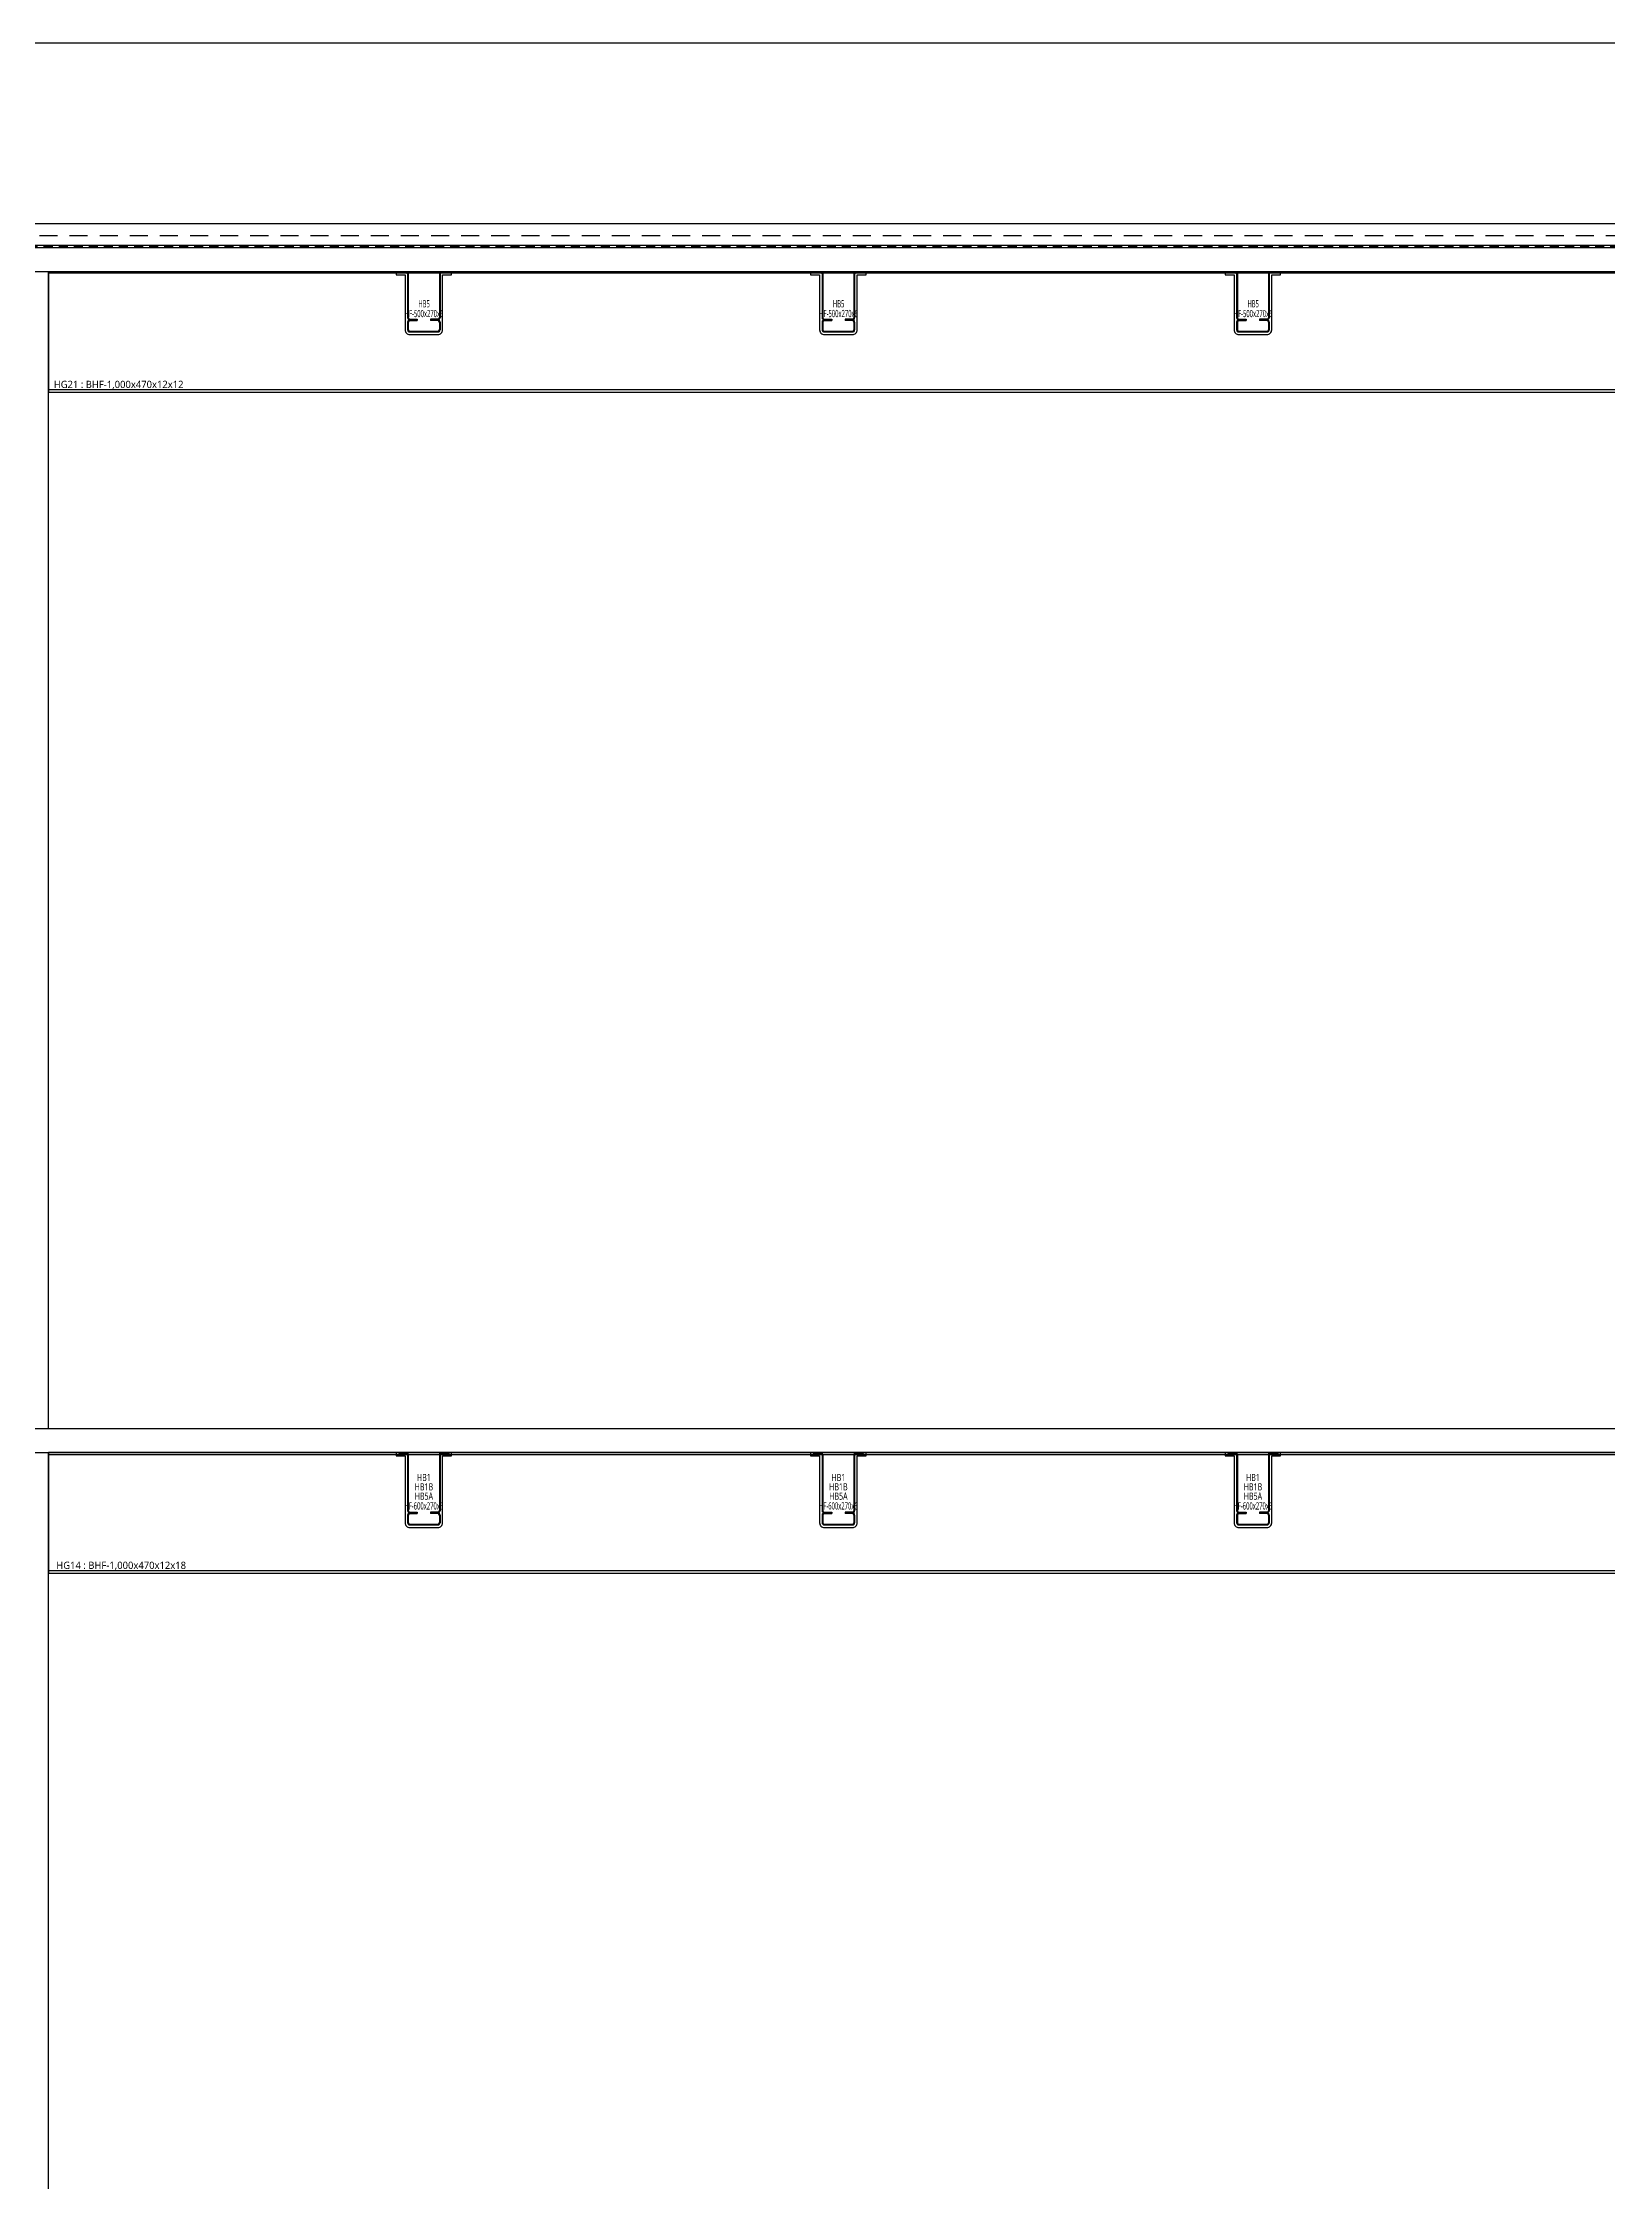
# Model space of a CAD drawing. Header units: millimetres. Extents: x 35054840 to 35483341, y -1288013 to -991013.
# Drawn here: x 35293514 to 35306497, y -1193539 to -1175793 of the extents above; entities that cross this region are included whole.
import ezdxf
from ezdxf.enums import TextEntityAlignment as Align

# ---------------------------------------------------------------- set-up
doc = ezdxf.new("R2010")
doc.units = ezdxf.units.MM
doc.header["$LTSCALE"] = 1000
doc.header["$MEASUREMENT"] = 0
doc.header["$PDSIZE"] = -10
doc.linetypes.add('HID', pattern=[2.5, 1.5, -1])
doc.linetypes.add('HIDDEN', pattern=[2, 1, -1])
doc.layers.get('0').update_dxf_attribs({"linetype": 'CONTINUOUS'})
doc.layers.get('Defpoints').update_dxf_attribs({"color": 161, "linetype": 'CONTINUOUS'})
for name, color, linetype in [('cen', 1, 'CONTINUOUS'), ('con', 2, 'CONTINUOUS'), ('ELE-8', 8, 'CONTINUOUS'), ('ELE5', 254, 'CONTINUOUS'), ('ELE6', 8, 'CONTINUOUS'), ('FIN(내화피복)', 8, 'CONTINUOUS'), ('FIN(아스콘)', 3, 'CONTINUOUS'), ('HF', 3, 'CONTINUOUS'), ('S-SBEAM-HF', 4, 'CONTINUOUS'), ('wire-meshes', 1, 'CONTINUOUS'), ('방수', 8, 'HIDDEN')]:
    doc.layers.add(name, color=color, linetype=linetype)
doc.styles.add('TE', font='malgun_0.ttf')

# ---------------------------------------------------------------- blocks, each defined once
blk = doc.blocks.new('sdfsgdfdfg')
at = {"layer": 'cen', "ltscale": 5}
for p, q in [((34536435, -250709), (34739302, -250709)), ((34536435, -260709), (34739302, -260709))]:
    blk.add_line(p, q, dxfattribs=at)
blk = doc.blocks.new('종단면도_지붕')
at = {"ltscale": 0.1}
h = blk.add_hatch(dxfattribs=at)
h.set_pattern_fill('ANSI31', color=256)
h.set_pattern_definition([(45, (0, 0), (-0.0883883476483, 0.0883883476483), [])])
edge = h.paths.add_edge_path()
edge.add_line((34423660, -251809), (34442535, -251809))
edge.add_line((34442535, -251908), (34442535, -251809))
edge.add_line((34442535, -251908), (34442935, -251908))
edge.add_line((34442935, -251908), (34442935, -251809))
edge.add_line((34442935, -251809), (34528395, -251809))
at = {"layer": 'con', "ltscale": 0.1}
for points in [[(34528735, -251039), (34528735, -250309), (34528935, -250309), (34528935, -253009), (34528635, -253009), (34528635, -252209), (34422985, -252209), (34422985, -250359), (34423185, -250359), (34423185, -251039)], [(34423185, -251167), (34423185, -252009), (34528735, -252009), (34528735, -251167)]]:
    blk.add_lwpolyline(points, dxfattribs=at)
at = {"layer": 'ELE-8', "ltscale": 0.1}
for points in [[(34423206, -250309), (34528735, -250309)], [(34423225, -251989), (34528695, -251989)]]:
    blk.add_lwpolyline(points, dxfattribs=at)
at = {"layer": 'FIN(아스콘)'}
blk.add_lwpolyline([(34423205, -251809), (34442535, -251809), (34442535, -251908), (34442935, -251908), (34442935, -251809), (34528395, -251809), (34528395, -251909), (34528595, -251909), (34528595, -251809), (34528715, -251809)], dxfattribs=at)
at = {"layer": 'wire-meshes', "linetype": 'HID', "ltscale": 0.1}
blk.add_lwpolyline([(34442935, -251909), (34528395, -251909)], dxfattribs=at)
at = {"layer": '방수', "linetype": 'HID', "ltscale": 0.05}
blk.add_lwpolyline([(34423195, -251974), (34423220, -251999), (34528700, -251999), (34528725, -251974), (34528725, -251173)], dxfattribs=at)
blk = doc.blocks.new('종단면도_4~5층')
at = {"layer": 'con', "ltscale": 0.1}
for points in [[(34812036, -1196693), (34812036, -1197493), (34890561, -1197493), (34890561, -1198743), (34917686, -1198743)], [(34812336, -1196693), (34812336, -1197293), (34890486, -1197293)]]:
    blk.add_lwpolyline(points, dxfattribs=at)
blk = doc.blocks.new('*U181')
at = {"layer": 'ELE6', "ltscale": 0.1}
for p, q in [((16275, -12), (0, -12)), ((16275, -980), (0, -980))]:
    blk.add_line(p, q, dxfattribs=at)
blk.add_lwpolyline([(0, -1000), (16275, -1000), (16275, 0), (0, 0)], close=True, dxfattribs=at)
at = {"layer": 'Defpoints', "style": 'TE'}
blk.add_text('HG21 : BHF-1,000x470x12x12', height=60, dxfattribs=at).set_placement((582, -935), align=Align.MIDDLE_CENTER)
blk = doc.blocks.new('*U191')
at = {"layer": 'ELE6', "ltscale": 0.1}
for p, q in [((16275, -18), (0, -18)), ((16275, -980), (0, -980))]:
    blk.add_line(p, q, dxfattribs=at)
blk.add_lwpolyline([(0, -1000), (16275, -1000), (16275, 0), (0, 0)], close=True, dxfattribs=at)
at = {"layer": 'Defpoints', "style": 'TE'}
blk.add_text('HG14 : BHF-1,000x470x12x18', height=60, dxfattribs=at).set_placement((603, -935), align=Align.MIDDLE_CENTER)
blk = doc.blocks.new('HF')
at = {"layer": 'Defpoints'}
blk.add_point((0, 0), dxfattribs=at)
at = {"layer": 'HF', "color": 0, "linetype": 'ByBlock'}
for p, q in [((-209, 0), (-147, 0)), ((-209, 0), (-209, -6)), ((209, 0), (147, 0)), ((209, 0), (209, -6)), ((-209, -6), (-147, -6)), ((-135, -18), (-135, -482)), ((-129, -18), (-129, -482)), ((129, -18), (129, -482)), ((135, -18), (135, -482)), ((209, -6), (147, -6)), ((-135, -518), (-135, -582)), ((-129, -518), (-129, -582)), ((-117, -494), (-55, -494)), ((-117, -500), (-55, -500)), ((-117, -506), (-55, -506)), ((-55, -494), (-55, -500)), ((-55, -500), (-55, -506)), ((117, -494), (55, -494)), ((55, -494), (55, -500)), ((117, -500), (55, -500)), ((55, -500), (55, -506)), ((117, -506), (55, -506)), ((129, -518), (129, -582)), ((135, -518), (135, -582)), ((-117, -594), (117, -594)), ((-117, -600), (117, -600))]:
    blk.add_line(p, q, dxfattribs=at)
for centre, radius, start, end in [((-147, -18), 18, 0, 90), ((-147, -18), 12, 0, 90), ((147, -18), 18, 90, 180), ((147, -18), 12, 90, 180), ((-117, -482), 18, 180, 270), ((-117, -518), 18, 90, 180), ((-117, -482), 12, 180, 270), ((-117, -518), 12, 90, 180), ((117, -482), 12, 270, 360), ((117, -482), 18, 270, 360), ((117, -518), 18, 0, 90), ((117, -518), 12, 0, 90), ((-117, -582), 18, 180, 270), ((-117, -582), 12, 180, 270), ((117, -582), 12, 270, 360), ((117, -582), 18, 270, 360)]:
    blk.add_arc(centre, radius, start, end, dxfattribs=at)
blk = doc.blocks.new('HB1')
at = {"layer": 'S-SBEAM-HF'}
blk.add_blockref('HF', (0, 0), dxfattribs=at)
at = {"layer": 'Defpoints', "style": 'TE'}
for s, width, p in [('HB1', 0.7, (0, -206)), ('HB1B', 0.7, (0, -284)), ('HB5A', 0.7, (0, -361)), ('HF-600x270x6', 0.5, (0, -442))]:
    blk.add_text(s, height=60, dxfattribs=dict(at, width=width)).set_placement(p, align=Align.MIDDLE_CENTER)
blk = doc.blocks.new('*U58')
at = {"layer": 'Defpoints'}
blk.add_point((0, 0), dxfattribs=at)
at = {"layer": 'HF', "color": 0, "linetype": 'ByBlock'}
for p, q in [((-209, 0), (-147, 0)), ((-209, 0), (-209, -6)), ((209, 0), (147, 0)), ((209, 0), (209, -6)), ((-209, -6), (-147, -6)), ((-135, -18), (-135, -382)), ((-129, -18), (-129, -382)), ((129, -18), (129, -382)), ((135, -18), (135, -382)), ((209, -6), (147, -6)), ((-135, -418), (-135, -482)), ((-129, -418), (-129, -482)), ((-117, -394), (-55, -394)), ((-117, -400), (-55, -400)), ((-117, -406), (-55, -406)), ((-117, -494), (117, -494)), ((-117, -500), (117, -500)), ((-55, -394), (-55, -400)), ((-55, -400), (-55, -406)), ((117, -394), (55, -394)), ((55, -394), (55, -400)), ((117, -400), (55, -400)), ((55, -400), (55, -406)), ((117, -406), (55, -406)), ((129, -418), (129, -482)), ((135, -418), (135, -482))]:
    blk.add_line(p, q, dxfattribs=at)
for centre, radius, start, end in [((-147, -18), 18, 0, 90), ((-147, -18), 12, 0, 90), ((147, -18), 18, 90, 180), ((147, -18), 12, 90, 180), ((-117, -382), 18, 180, 270), ((-117, -418), 18, 90, 180), ((-117, -482), 18, 180, 270), ((-117, -382), 12, 180, 270), ((-117, -418), 12, 90, 180), ((-117, -482), 12, 180, 270), ((117, -382), 12, 270, 360), ((117, -382), 18, 270, 360), ((117, -418), 18, 0, 90), ((117, -418), 12, 0, 90), ((117, -482), 12, 270, 360), ((117, -482), 18, 270, 360)]:
    blk.add_arc(centre, radius, start, end, dxfattribs=at)
blk = doc.blocks.new('HB5')
at = {"layer": 'S-SBEAM-HF'}
blk.add_blockref('*U58', (0, 0), dxfattribs=at)
at = {"layer": 'Defpoints', "style": 'TE', "width": 0.5}
for s, p in [('HF-500x270x6', (2, -347)), ('HB5', (2, -266))]:
    blk.add_text(s, height=60, dxfattribs=at).set_placement(p, align=Align.MIDDLE_CENTER)

msp = doc.modelspace()

# ---------------------------------------------------------------- linework, layer by layer
at = {"layer": 'ELE5', "ltscale": 0.1, "elevation": 1}
for points in [[(35293561.3, -1187293), (35293561.3, -1177693)], [(35293561.3, -1197293), (35293561.3, -1187493)]]:
    msp.add_lwpolyline(points, dxfattribs=at)
at = {"layer": 'FIN(내화피복)', "ltscale": 10000, "elevation": 1}
for points in [[(35296446.3, -1177693), (35296446.3, -1177720), (35296520.3, -1177720), (35296520.3, -1178175, 0.4142136), (35296559.3, -1178214), (35296793.3, -1178214, 0.4142136), (35296832.3, -1178175), (35296832.3, -1177720), (35296906.3, -1177720), (35296906.3, -1177693)], [(35299886.3, -1177693), (35299886.3, -1177720), (35299960.3, -1177720), (35299960.3, -1178175, 0.4142136), (35299999.3, -1178214), (35300233.3, -1178214, 0.4142136), (35300272.3, -1178175), (35300272.3, -1177720), (35300346.3, -1177720), (35300346.3, -1177693)], [(35303326.3, -1177693), (35303326.3, -1177720), (35303400.3, -1177720), (35303400.3, -1178175, 0.4142136), (35303439.3, -1178214), (35303673.3, -1178214, 0.4142136), (35303712.3, -1178175), (35303712.3, -1177720), (35303786.3, -1177720), (35303786.3, -1177693)], [(35296446.3, -1187493), (35296446.3, -1187520), (35296520.3, -1187520), (35296520.3, -1188075, 0.4142136), (35296559.3, -1188114), (35296793.3, -1188114, 0.4142136), (35296832.3, -1188075), (35296832.3, -1187520), (35296906.3, -1187520), (35296906.3, -1187493)], [(35299886.3, -1187493), (35299886.3, -1187520), (35299960.3, -1187520), (35299960.3, -1188075, 0.4142136), (35299999.3, -1188114), (35300233.3, -1188114, 0.4142136), (35300272.3, -1188075), (35300272.3, -1187520), (35300346.3, -1187520), (35300346.3, -1187493)], [(35303326.3, -1187493), (35303326.3, -1187520), (35303400.3, -1187520), (35303400.3, -1188075, 0.4142136), (35303439.3, -1188114), (35303673.3, -1188114, 0.4142136), (35303712.3, -1188075), (35303712.3, -1187520), (35303786.3, -1187520), (35303786.3, -1187493)]]:
    msp.add_lwpolyline(points, format="xyb", dxfattribs=at)

# ---------------------------------------------------------------- block references
for name, p in [('sdfsgdfdfg', (642087, -926584.2, 1)), ('종단면도_지붕', (809051, -925484.2, 1))]:
    msp.add_blockref(name, p)
at = {"ltscale": 0.1}
msp.add_blockref('종단면도_4~5층', (420000, 10000, 1), dxfattribs=at)
at = {"layer": 'ELE6'}
for name, p in [('*U181', (35293561.3, -1177693, 1)), ('*U191', (35293561.3, -1187493, 1))]:
    msp.add_blockref(name, p, dxfattribs=at)
at = {"layer": 'S-SBEAM-HF'}
for name, p in [('HB5', (35296676.3, -1177693, 1)), ('HB5', (35300116.3, -1177693, 1)), ('HB5', (35303556.3, -1177693, 1)), ('HB1', (35296676.3, -1187493, 1)), ('HB1', (35300116.3, -1187493, 1)), ('HB1', (35303556.3, -1187493, 1))]:
    msp.add_blockref(name, p, dxfattribs=at)

doc.saveas('drawing.dxf')
